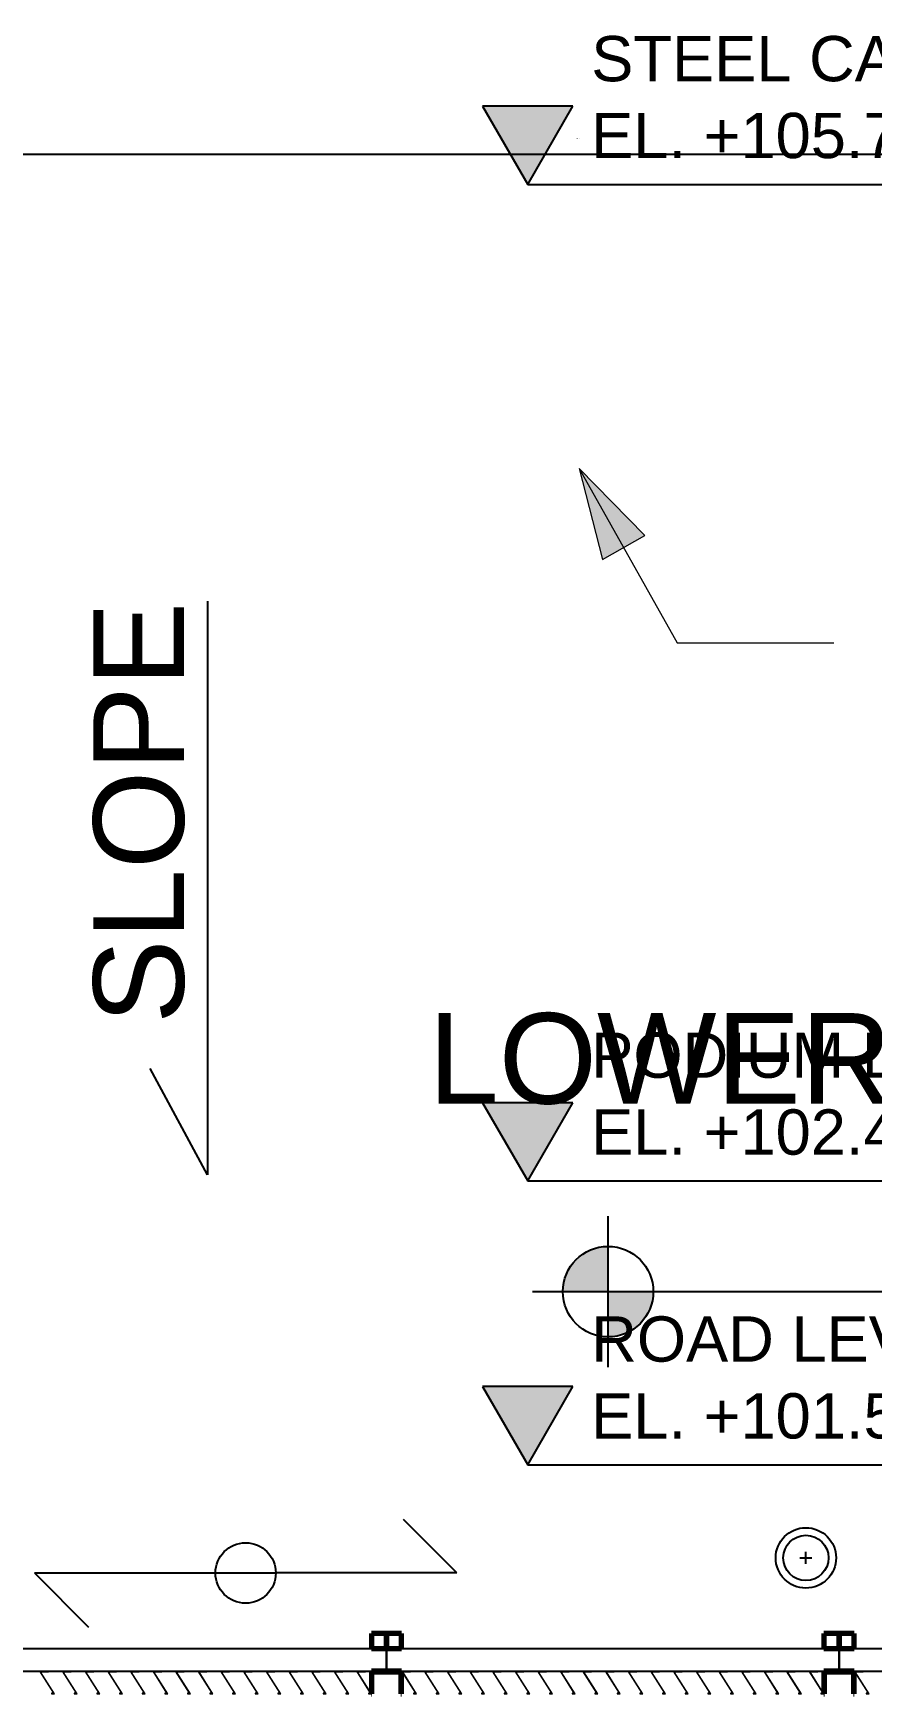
# Model space of a CAD drawing. Header units: millimetres. Extents: x -1379 to 1385823, y -4884429 to 548763.
# Drawn here: x 451843 to 454622, y -2315428 to -2309929 of the extents above; entities that cross this region are included whole.
import ezdxf

# ---------------------------------------------------------------- set-up
doc = ezdxf.new("R2010")
doc.units = ezdxf.units.MM
for name, color, linetype in [('000 - 0_SYM_DWG_GRIDLINE_MAIN_COLOR_251', 7, 'Continuous'), ('000 - 0_SYM_DWG_LEVEL_MAIN_COLOR_2', 7, 'Continuous'), ('000 - 0_SYM_DWG_LEVEL_TEXT', 7, 'Continuous'), ('000 - D I M', 7, 'Continuous')]:
    doc.layers.add(name, color=color, linetype=linetype)
doc.layers.add('000 - CONCRETE_EX_LOUVERS_DEF_SUB', color=7, linetype='Continuous', plot=False)
for name, color, linetype, lineweight in [('A-ANNO-NOTE', 7, 'Continuous', 35), ('A-DETL-THIN', 7, 'Continuous', 25), ('G-ANNO-TEXT', 7, 'Continuous', 9)]:
    doc.layers.add(name, color=color, linetype=linetype, lineweight=lineweight)
doc.styles.add('Arial_1', font='arial.ttf', dxfattribs={"height": 125})
doc.styles.add('Arial_2', font='arial.ttf', dxfattribs={"height": 3})
doc.dimstyles.new('DPA-DIM-3_0_T-T', dxfattribs={"dimscale": 304.8, "dimtxt": 306.07782, "dimasz": 0.656168, "dimexe": 0.656168, "dimexo": 0.0625, "dimgap": 0.164042, "dimtad": 1, "dimdec": 0, "dimzin": 0, "dimdsep": 46, "dimtxsty": 'Arial_2', "dimblk1": 'OBLIQUE', "dimblk2": 'OBLIQUE', "dimsah": 1, "dimcen": 0.09, "dimdle": 0.656168, "dimclrd": 7, "dimclre": 7, "dimclrt": 7, "dimadec": 8, "dimazin": 0, "dimtfac": 1, "dimtdec": 4, "dimtix": 1, "dimtmove": 0, "dimatfit": 3, "dimfxl": 1.312336, "dimfxlon": 1, "dimtvp": 1, "dimtolj": 1, "dimtzin": 0, "dimarcsym": 2})

# ---------------------------------------------------------------- blocks, each defined once
blk = doc.blocks.new('DPA_CP_Entrance Louver Grill Vertical Z - Louver Grill Vertical Z-5053933-IV01 - LOWER ROOF LEVEL PLAN')
at = {"layer": '000 - CONCRETE_EX_LOUVERS_DEF_SUB', "color": 7, "lineweight": 70}
for p, q in [((-700, 0), (-750, 0)), ((-750, 0), (-750, -50)), ((-700, -50), (-700, 0)), ((750, 0), (700, 0)), ((700, 0), (700, -50)), ((750, -50), (750, 0)), ((-750, -50), (-700, -50)), ((700, -50), (750, -50)), ((-700, -125), (-750, -125)), ((-750, -125), (-750, -127)), ((-750, -127), (-702, -127)), ((-702, -127), (-702, -200)), ((-700, -200), (-700, -125)), ((750, -125), (700, -125)), ((700, -125), (700, -200)), ((702, -200), (702, -127)), ((702, -127), (750, -127)), ((750, -127), (750, -125)), ((-702, -200), (-700, -200)), ((700, -200), (702, -200))]:
    blk.add_line(p, q, dxfattribs=at)
at = {"layer": '000 - CONCRETE_EX_LOUVERS_DEF_SUB', "color": 7}
for p, q in [((-750, -125), (-750, -50)), ((-750, -50), (750, -50)), ((750, -50), (750, -125)), ((-750, -125), (750, -125))]:
    blk.add_line(p, q, dxfattribs=at)
blk = doc.blocks.new('GM_Louver Grill Vertical Z1 - Z Profile-V288-IV01 - LOWER ROOF LEVEL PLAN')
at = {"layer": '000 - CONCRETE_EX_LOUVERS_DEF_SUB', "color": 7, "lineweight": 9}
for p, q in [((30, 0), (0.1, 0)), ((0.1, 0), (46.4, -73)), ((30, -2), (30, 0)), ((50, -75), (3.7, -2)), ((3.7, -2), (30, -2)), ((46.4, -73), (40, -73)), ((40, -73), (40, -75)), ((40, -75), (50, -75))]:
    blk.add_line(p, q, dxfattribs=at)
blk = doc.blocks.new('GM_Louver Grill Vertical Z1 - Z Profile-V289-IV01 - LOWER ROOF LEVEL PLAN')
at = {"layer": '000 - CONCRETE_EX_LOUVERS_DEF_SUB', "color": 7, "lineweight": 9}
for p, q in [((30, 0), (0.1, 0)), ((0.1, 0), (46.4, -73)), ((30, -2), (30, 0)), ((50, -75), (3.7, -2)), ((3.7, -2), (30, -2)), ((46.4, -73), (40, -73)), ((40, -73), (40, -75)), ((40, -75), (50, -75))]:
    blk.add_line(p, q, dxfattribs=at)
blk = doc.blocks.new('GM_Louver Grill Vertical Z1 - Z Profile-V290-IV01 - LOWER ROOF LEVEL PLAN')
at = {"layer": '000 - CONCRETE_EX_LOUVERS_DEF_SUB', "color": 7, "lineweight": 9}
for p, q in [((30, 0), (0.1, 0)), ((0.1, 0), (46.4, -73)), ((30, -2), (30, 0)), ((50, -75), (3.7, -2)), ((3.7, -2), (30, -2)), ((46.4, -73), (40, -73)), ((40, -73), (40, -75)), ((40, -75), (50, -75))]:
    blk.add_line(p, q, dxfattribs=at)
blk = doc.blocks.new('GM_Louver Grill Vertical Z1 - Z Profile-V291-IV01 - LOWER ROOF LEVEL PLAN')
at = {"layer": '000 - CONCRETE_EX_LOUVERS_DEF_SUB', "color": 7, "lineweight": 9}
for p, q in [((30, 0), (0.1, 0)), ((0.1, 0), (46.4, -73)), ((30, -2), (30, 0)), ((50, -75), (3.7, -2)), ((3.7, -2), (30, -2)), ((46.4, -73), (40, -73)), ((40, -73), (40, -75)), ((40, -75), (50, -75))]:
    blk.add_line(p, q, dxfattribs=at)
blk = doc.blocks.new('GM_Louver Grill Vertical Z1 - Z Profile-V292-IV01 - LOWER ROOF LEVEL PLAN')
at = {"layer": '000 - CONCRETE_EX_LOUVERS_DEF_SUB', "color": 7, "lineweight": 9}
for p, q in [((30, 0), (0.1, 0)), ((0.1, 0), (46.4, -73)), ((30, -2), (30, 0)), ((50, -75), (3.7, -2)), ((3.7, -2), (30, -2)), ((46.4, -73), (40, -73)), ((40, -73), (40, -75)), ((40, -75), (50, -75))]:
    blk.add_line(p, q, dxfattribs=at)
blk = doc.blocks.new('GM_Louver Grill Vertical Z1 - Z Profile-V293-IV01 - LOWER ROOF LEVEL PLAN')
at = {"layer": '000 - CONCRETE_EX_LOUVERS_DEF_SUB', "color": 7, "lineweight": 9}
for p, q in [((30, 0), (0.1, 0)), ((0.1, 0), (46.4, -73)), ((30, -2), (30, 0)), ((50, -75), (3.7, -2)), ((3.7, -2), (30, -2)), ((46.4, -73), (40, -73)), ((40, -73), (40, -75)), ((40, -75), (50, -75))]:
    blk.add_line(p, q, dxfattribs=at)
blk = doc.blocks.new('GM_Louver Grill Vertical Z1 - Z Profile-V294-IV01 - LOWER ROOF LEVEL PLAN')
at = {"layer": '000 - CONCRETE_EX_LOUVERS_DEF_SUB', "color": 7, "lineweight": 9}
for p, q in [((30, 0), (0.1, 0)), ((0.1, 0), (46.4, -73)), ((30, -2), (30, 0)), ((50, -75), (3.7, -2)), ((3.7, -2), (30, -2)), ((46.4, -73), (40, -73)), ((40, -73), (40, -75)), ((40, -75), (50, -75))]:
    blk.add_line(p, q, dxfattribs=at)
blk = doc.blocks.new('GM_Louver Grill Vertical Z1 - Z Profile-V295-IV01 - LOWER ROOF LEVEL PLAN')
at = {"layer": '000 - CONCRETE_EX_LOUVERS_DEF_SUB', "color": 7, "lineweight": 9}
for p, q in [((30, 0), (0.1, 0)), ((0.1, 0), (46.4, -73)), ((30, -2), (30, 0)), ((50, -75), (3.7, -2)), ((3.7, -2), (30, -2)), ((46.4, -73), (40, -73)), ((40, -73), (40, -75)), ((40, -75), (50, -75))]:
    blk.add_line(p, q, dxfattribs=at)
blk = doc.blocks.new('GM_Louver Grill Vertical Z1 - Z Profile-V296-IV01 - LOWER ROOF LEVEL PLAN')
at = {"layer": '000 - CONCRETE_EX_LOUVERS_DEF_SUB', "color": 7, "lineweight": 9}
for p, q in [((30, 0), (0.1, 0)), ((0.1, 0), (46.4, -73)), ((30, -2), (30, 0)), ((50, -75), (3.7, -2)), ((3.7, -2), (30, -2)), ((46.4, -73), (40, -73)), ((40, -73), (40, -75)), ((40, -75), (50, -75))]:
    blk.add_line(p, q, dxfattribs=at)
blk = doc.blocks.new('GM_Louver Grill Vertical Z1 - Z Profile-V297-IV01 - LOWER ROOF LEVEL PLAN')
at = {"layer": '000 - CONCRETE_EX_LOUVERS_DEF_SUB', "color": 7, "lineweight": 9}
for p, q in [((30, 0), (0.1, 0)), ((0.1, 0), (46.4, -73)), ((30, -2), (30, 0)), ((50, -75), (3.7, -2)), ((3.7, -2), (30, -2)), ((46.4, -73), (40, -73)), ((40, -73), (40, -75)), ((40, -75), (50, -75))]:
    blk.add_line(p, q, dxfattribs=at)
blk = doc.blocks.new('GM_Louver Grill Vertical Z1 - Z Profile-V298-IV01 - LOWER ROOF LEVEL PLAN')
at = {"layer": '000 - CONCRETE_EX_LOUVERS_DEF_SUB', "color": 7, "lineweight": 9}
for p, q in [((30, 0), (0.1, 0)), ((0.1, 0), (46.4, -73)), ((30, -2), (30, 0)), ((50, -75), (3.7, -2)), ((3.7, -2), (30, -2)), ((46.4, -73), (40, -73)), ((40, -73), (40, -75)), ((40, -75), (50, -75))]:
    blk.add_line(p, q, dxfattribs=at)
blk = doc.blocks.new('GM_Louver Grill Vertical Z1 - Z Profile-V299-IV01 - LOWER ROOF LEVEL PLAN')
at = {"layer": '000 - CONCRETE_EX_LOUVERS_DEF_SUB', "color": 7, "lineweight": 9}
for p, q in [((30, 0), (0.1, 0)), ((0.1, 0), (46.4, -73)), ((30, -2), (30, 0)), ((50, -75), (3.7, -2)), ((3.7, -2), (30, -2)), ((46.4, -73), (40, -73)), ((40, -73), (40, -75)), ((40, -75), (50, -75))]:
    blk.add_line(p, q, dxfattribs=at)
blk = doc.blocks.new('GM_Louver Grill Vertical Z1 - Z Profile-V300-IV01 - LOWER ROOF LEVEL PLAN')
at = {"layer": '000 - CONCRETE_EX_LOUVERS_DEF_SUB', "color": 7, "lineweight": 9}
for p, q in [((30, 0), (0.1, 0)), ((0.1, 0), (46.4, -73)), ((30, -2), (30, 0)), ((50, -75), (3.7, -2)), ((3.7, -2), (30, -2)), ((46.4, -73), (40, -73)), ((40, -73), (40, -75)), ((40, -75), (50, -75))]:
    blk.add_line(p, q, dxfattribs=at)
blk = doc.blocks.new('GM_Louver Grill Vertical Z1 - Z Profile-V304-IV01 - LOWER ROOF LEVEL PLAN')
at = {"layer": '000 - CONCRETE_EX_LOUVERS_DEF_SUB', "color": 7, "lineweight": 9}
for p, q in [((30, 0), (0.1, 0)), ((0.1, 0), (46.4, -73)), ((30, -2), (30, 0)), ((50, -75), (3.7, -2)), ((3.7, -2), (30, -2)), ((46.4, -73), (40, -73)), ((40, -73), (40, -75)), ((40, -75), (50, -75))]:
    blk.add_line(p, q, dxfattribs=at)
blk = doc.blocks.new('GM_Louver Grill Vertical Z1 - Z Profile-V306-IV01 - LOWER ROOF LEVEL PLAN')
at = {"layer": '000 - CONCRETE_EX_LOUVERS_DEF_SUB', "color": 7, "lineweight": 9}
for p, q in [((30, 0), (0.1, 0)), ((0.1, 0), (46.4, -73)), ((30, -2), (30, 0)), ((50, -75), (3.7, -2)), ((3.7, -2), (30, -2)), ((46.4, -73), (40, -73)), ((40, -73), (40, -75)), ((40, -75), (50, -75))]:
    blk.add_line(p, q, dxfattribs=at)
blk = doc.blocks.new('GM_Louver Grill Vertical Z1 - Z Profile-V307-IV01 - LOWER ROOF LEVEL PLAN')
at = {"layer": '000 - CONCRETE_EX_LOUVERS_DEF_SUB', "color": 7, "lineweight": 9}
for p, q in [((30, 0), (0.1, 0)), ((0.1, 0), (46.4, -73)), ((30, -2), (30, 0)), ((50, -75), (3.7, -2)), ((3.7, -2), (30, -2)), ((46.4, -73), (40, -73)), ((40, -73), (40, -75)), ((40, -75), (50, -75))]:
    blk.add_line(p, q, dxfattribs=at)
blk = doc.blocks.new('GM_Louver Grill Vertical Z1 - Z Profile-V308-IV01 - LOWER ROOF LEVEL PLAN')
at = {"layer": '000 - CONCRETE_EX_LOUVERS_DEF_SUB', "lineweight": 9}
h = blk.add_hatch(dxfattribs=at)
h.set_pattern_fill('FP_40', style=0, pattern_type=2)
h.set_pattern_definition([(50, (-221121.46, 2322710.5), (728.7365, -63.75582), [76.2, -838.2]), (355, (-221121.5, 2322710.5), (-140.97162, 764.2276), [60.96, -670.56]), (100.451, (-221060.74, 2322705.2), (587.77, 700.46675), [64.76, -712.36]), (46.184, (-221121.5, 2322913.7), (1084.31624, -168.17096), [114.3, -1257.3]), (96.636, (-221031.1, 2322899.7), (949.6099, 989.70985), [97.14, -1068.54]), (351.184, (-221121.5, 2322913.7), (949.62055, 989.70115), [91.44, -1005.84]), (21, (-221019.86, 2322862.9), (606.45787, -409.06057), [76.2, -838.2]), (326, (-221019.9, 2322862.9), (247.20834, 736.75292), [60.96, -670.56]), (71.451, (-220969.3, 2322828.8), (853.66825, 327.68547), [64.76, -712.36]), (37.5, (-221121.46, 2322710.48), (12.354693, 338.22012), [33.528, -628.904, 33.528, -1320.292]), (37.5, (-221121.46, 2322710.48), (12.354693, 338.22012), [-695.96, -647.192, 33.528, -639.572]), (7.5, (-221121.46, 2322710.48), (267.278874, 400.722127), [33.528, -354.584, 33.528, -870.204]), (7.5, (-221121.46, 2322710.48), (267.278874, 400.722127), [-421.64, -613.664, 33.528, -223.012]), (327.5, (-221348.03, 2322710.48), (542.36333, -22.915345), [33.528, -220.472, 33.528, -1810.512]), (327.5, (-221348.03, 2322710.48), (542.36333, -22.915345), [-287.528, -758.952, 33.528, -1018.032]), (317.5, (-221449.63, 2322710.5), (592.51696, 101.70711), [33.528, -296.672, 33.528, -1239.52]), (317.5, (-221449.63, 2322710.5), (592.51696, 101.70711), [-363.728, -492.76, 33.528, -713.232])])
h.paths.add_polyline_path([(50, -75), (3.7, -2), (30, -2), (30, 0), (0.1, 0), (46.4, -73), (40, -73), (40, -75)])
at = {"layer": '000 - CONCRETE_EX_LOUVERS_DEF_SUB', "color": 7, "lineweight": 9}
for p, q in [((30, 0), (0.1, 0)), ((0.1, 0), (46.4, -73)), ((30, -2), (30, 0)), ((50, -75), (3.7, -2)), ((3.7, -2), (30, -2)), ((46.4, -73), (40, -73)), ((40, -73), (40, -75)), ((40, -75), (50, -75))]:
    blk.add_line(p, q, dxfattribs=at)
blk = doc.blocks.new('GM_Louver Grill Vertical Z1 - Z Profile-V309-IV01 - LOWER ROOF LEVEL PLAN')
at = {"layer": '000 - CONCRETE_EX_LOUVERS_DEF_SUB', "color": 7, "lineweight": 9}
for p, q in [((30, 0), (0.1, 0)), ((0.1, 0), (46.4, -73)), ((30, -2), (30, 0)), ((50, -75), (3.7, -2)), ((3.7, -2), (30, -2)), ((46.4, -73), (40, -73)), ((40, -73), (40, -75)), ((40, -75), (50, -75))]:
    blk.add_line(p, q, dxfattribs=at)
blk = doc.blocks.new('GM_Louver Grill Vertical Z1 - Z Profile-V310-IV01 - LOWER ROOF LEVEL PLAN')
at = {"layer": '000 - CONCRETE_EX_LOUVERS_DEF_SUB', "color": 7, "lineweight": 9}
for p, q in [((30, 0), (0.1, 0)), ((0.1, 0), (46.4, -73)), ((30, -2), (30, 0)), ((50, -75), (3.7, -2)), ((3.7, -2), (30, -2)), ((46.4, -73), (40, -73)), ((40, -73), (40, -75)), ((40, -75), (50, -75))]:
    blk.add_line(p, q, dxfattribs=at)
blk = doc.blocks.new('GM_Louver Grill Vertical Z1 - Z Profile-V311-IV01 - LOWER ROOF LEVEL PLAN')
at = {"layer": '000 - CONCRETE_EX_LOUVERS_DEF_SUB', "color": 7, "lineweight": 9}
for p, q in [((30, 0), (0.1, 0)), ((0.1, 0), (46.4, -73)), ((30, -2), (30, 0)), ((50, -75), (3.7, -2)), ((3.7, -2), (30, -2)), ((46.4, -73), (40, -73)), ((40, -73), (40, -75)), ((40, -75), (50, -75))]:
    blk.add_line(p, q, dxfattribs=at)
blk = doc.blocks.new('GM_Louver Grill Vertical Z1 - Z Profile-V312-IV01 - LOWER ROOF LEVEL PLAN')
at = {"layer": '000 - CONCRETE_EX_LOUVERS_DEF_SUB', "color": 7, "lineweight": 9}
for p, q in [((30, 0), (0.1, 0)), ((0.1, 0), (46.4, -73)), ((30, -2), (30, 0)), ((50, -75), (3.7, -2)), ((3.7, -2), (30, -2)), ((46.4, -73), (40, -73)), ((40, -73), (40, -75)), ((40, -75), (50, -75))]:
    blk.add_line(p, q, dxfattribs=at)
blk = doc.blocks.new('GM_Louver Grill Vertical Z1 - Z Profile-V313-IV01 - LOWER ROOF LEVEL PLAN')
at = {"layer": '000 - CONCRETE_EX_LOUVERS_DEF_SUB', "color": 7, "lineweight": 9}
for p, q in [((30, 0), (0.1, 0)), ((0.1, 0), (46.4, -73)), ((30, -2), (30, 0)), ((50, -75), (3.7, -2)), ((3.7, -2), (30, -2)), ((46.4, -73), (40, -73)), ((40, -73), (40, -75)), ((40, -75), (50, -75))]:
    blk.add_line(p, q, dxfattribs=at)
blk = doc.blocks.new('GM_Louver Grill Vertical Z1 - Z Profile-V314-IV01 - LOWER ROOF LEVEL PLAN')
at = {"layer": '000 - CONCRETE_EX_LOUVERS_DEF_SUB', "color": 7, "lineweight": 9}
for p, q in [((30, 0), (0.1, 0)), ((0.1, 0), (46.4, -73)), ((30, -2), (30, 0)), ((50, -75), (3.7, -2)), ((3.7, -2), (30, -2)), ((46.4, -73), (40, -73)), ((40, -73), (40, -75)), ((40, -75), (50, -75))]:
    blk.add_line(p, q, dxfattribs=at)
blk = doc.blocks.new('GM_Louver Grill Vertical Z1 - Z Profile-V315-IV01 - LOWER ROOF LEVEL PLAN')
at = {"layer": '000 - CONCRETE_EX_LOUVERS_DEF_SUB', "color": 7, "lineweight": 9}
for p, q in [((30, 0), (0.1, 0)), ((0.1, 0), (46.4, -73)), ((30, -2), (30, 0)), ((50, -75), (3.7, -2)), ((3.7, -2), (30, -2)), ((46.4, -73), (40, -73)), ((40, -73), (40, -75)), ((40, -75), (50, -75))]:
    blk.add_line(p, q, dxfattribs=at)
blk = doc.blocks.new('GM_Louver Grill Vertical Z1 - Z Profile-V316-IV01 - LOWER ROOF LEVEL PLAN')
at = {"layer": '000 - CONCRETE_EX_LOUVERS_DEF_SUB', "color": 7, "lineweight": 9}
for p, q in [((30, 0), (0.1, 0)), ((0.1, 0), (46.4, -73)), ((30, -2), (30, 0)), ((50, -75), (3.7, -2)), ((3.7, -2), (30, -2)), ((46.4, -73), (40, -73)), ((40, -73), (40, -75)), ((40, -75), (50, -75))]:
    blk.add_line(p, q, dxfattribs=at)
blk = doc.blocks.new('GM_Louver Grill Vertical Z1 - Z Profile-V317-IV01 - LOWER ROOF LEVEL PLAN')
at = {"layer": '000 - CONCRETE_EX_LOUVERS_DEF_SUB', "color": 7, "lineweight": 9}
for p, q in [((30, 0), (0.1, 0)), ((0.1, 0), (46.4, -73)), ((30, -2), (30, 0)), ((50, -75), (3.7, -2)), ((3.7, -2), (30, -2)), ((46.4, -73), (40, -73)), ((40, -73), (40, -75)), ((40, -75), (50, -75))]:
    blk.add_line(p, q, dxfattribs=at)
blk = doc.blocks.new('GM_Louver Grill Vertical Z1 - Z Profile-V318-IV01 - LOWER ROOF LEVEL PLAN')
at = {"layer": '000 - CONCRETE_EX_LOUVERS_DEF_SUB', "color": 7, "lineweight": 9}
for p, q in [((30, 0), (0.1, 0)), ((0.1, 0), (46.4, -73)), ((30, -2), (30, 0)), ((50, -75), (3.7, -2)), ((3.7, -2), (30, -2)), ((46.4, -73), (40, -73)), ((40, -73), (40, -75)), ((40, -75), (50, -75))]:
    blk.add_line(p, q, dxfattribs=at)
blk = doc.blocks.new('GM_Louver Grill Vertical Z1 - Z Profile-V319-IV01 - LOWER ROOF LEVEL PLAN')
at = {"layer": '000 - CONCRETE_EX_LOUVERS_DEF_SUB', "color": 7, "lineweight": 9}
for p, q in [((30, 0), (0.1, 0)), ((0.1, 0), (46.4, -73)), ((30, -2), (30, 0)), ((50, -75), (3.7, -2)), ((3.7, -2), (30, -2)), ((46.4, -73), (40, -73)), ((40, -73), (40, -75)), ((40, -75), (50, -75))]:
    blk.add_line(p, q, dxfattribs=at)
blk = doc.blocks.new('GM_Louver Grill Vertical Z1 - Z Profile-V320-IV01 - LOWER ROOF LEVEL PLAN')
at = {"layer": '000 - CONCRETE_EX_LOUVERS_DEF_SUB', "color": 7, "lineweight": 9}
for p, q in [((30, 0), (0.1, 0)), ((0.1, 0), (46.4, -73)), ((30, -2), (30, 0)), ((50, -75), (3.7, -2)), ((3.7, -2), (30, -2)), ((46.4, -73), (40, -73)), ((40, -73), (40, -75)), ((40, -75), (50, -75))]:
    blk.add_line(p, q, dxfattribs=at)
blk = doc.blocks.new('GM_Louver Grill Vertical Z1 - Z Profile-V321-IV01 - LOWER ROOF LEVEL PLAN')
at = {"layer": '000 - CONCRETE_EX_LOUVERS_DEF_SUB', "color": 7, "lineweight": 9}
for p, q in [((30, 0), (0.1, 0)), ((0.1, 0), (46.4, -73)), ((30, -2), (30, 0)), ((50, -75), (3.7, -2)), ((3.7, -2), (30, -2)), ((46.4, -73), (40, -73)), ((40, -73), (40, -75)), ((40, -75), (50, -75))]:
    blk.add_line(p, q, dxfattribs=at)
blk = doc.blocks.new('GM_Louver Grill Vertical Z1 - Z Profile-V322-IV01 - LOWER ROOF LEVEL PLAN')
at = {"layer": '000 - CONCRETE_EX_LOUVERS_DEF_SUB', "color": 7, "lineweight": 9}
for p, q in [((30, 0), (0.1, 0)), ((0.1, 0), (46.4, -73)), ((30, -2), (30, 0)), ((50, -75), (3.7, -2)), ((3.7, -2), (30, -2)), ((46.4, -73), (40, -73)), ((40, -73), (40, -75)), ((40, -75), (50, -75))]:
    blk.add_line(p, q, dxfattribs=at)
blk = doc.blocks.new('GM_Louver Grill Vertical Z1 - Z Profile-V323-IV01 - LOWER ROOF LEVEL PLAN')
at = {"layer": '000 - CONCRETE_EX_LOUVERS_DEF_SUB', "color": 7, "lineweight": 9}
for p, q in [((30, 0), (0.1, 0)), ((0.1, 0), (46.4, -73)), ((30, -2), (30, 0)), ((50, -75), (3.7, -2)), ((3.7, -2), (30, -2)), ((46.4, -73), (40, -73)), ((40, -73), (40, -75)), ((40, -75), (50, -75))]:
    blk.add_line(p, q, dxfattribs=at)
blk = doc.blocks.new('GM_Louver Grill Vertical Z1 - Z Profile-V324-IV01 - LOWER ROOF LEVEL PLAN')
at = {"layer": '000 - CONCRETE_EX_LOUVERS_DEF_SUB', "color": 7, "lineweight": 9}
for p, q in [((30, 0), (0.1, 0)), ((0.1, 0), (46.4, -73)), ((30, -2), (30, 0)), ((50, -75), (3.7, -2)), ((3.7, -2), (30, -2)), ((46.4, -73), (40, -73)), ((40, -73), (40, -75)), ((40, -75), (50, -75))]:
    blk.add_line(p, q, dxfattribs=at)
blk = doc.blocks.new('GM_Louver Grill Vertical Z1 - Z Profile-V343-IV01 - LOWER ROOF LEVEL PLAN')
at = {"layer": '000 - CONCRETE_EX_LOUVERS_DEF_SUB', "color": 7, "lineweight": 9}
for p, q in [((30, 0), (0.1, 0)), ((0.1, 0), (46.4, -73)), ((30, -2), (30, 0)), ((50, -75), (3.7, -2)), ((3.7, -2), (30, -2)), ((46.4, -73), (40, -73)), ((40, -73), (40, -75)), ((40, -75), (50, -75))]:
    blk.add_line(p, q, dxfattribs=at)
blk = doc.blocks.new('GM_Louver Grill Vertical Z1 - Z Profile-V526-IV01 - LOWER ROOF LEVEL PLAN')
at = {"layer": '000 - CONCRETE_EX_LOUVERS_DEF_SUB', "color": 7, "lineweight": 9}
for p, q in [((30, 0), (0.1, 0)), ((0.1, 0), (46.4, -73)), ((30, -2), (30, 0)), ((50, -75), (3.7, -2)), ((3.7, -2), (30, -2)), ((46.4, -73), (40, -73)), ((40, -73), (40, -75)), ((40, -75), (50, -75))]:
    blk.add_line(p, q, dxfattribs=at)
blk = doc.blocks.new('Spot Elevations - Plan 100-639935-IV01 - LOWER ROOF LEVEL PLAN')
at = {"layer": 'A-ANNO-NOTE', "lineweight": 9}
h = blk.add_hatch(color=7, dxfattribs=at)
edge = h.paths.add_edge_path()
edge.add_arc((-9.052, 0), 1.5, 90, 180, ccw=False)
edge.add_line((-9.052, 1.5), (-9.052, 0))
edge.add_line((-9.052, 0), (-10.552, 0))
h = blk.add_hatch(color=7, dxfattribs=at)
edge = h.paths.add_edge_path()
edge.add_arc((-9.052, 0), 1.5, -90, 0, ccw=False)
edge.add_line((-9.052, -1.5), (-9.052, 0))
edge.add_line((-9.052, 0), (-7.552, 0))
at = {"layer": 'A-ANNO-NOTE', "color": 7, "lineweight": 25}
for p, q in [((-9.052, -2.5), (-9.052, 2.5)), ((-11.552, 0), (-6.552, 0)), ((-7.5, 0), (7.5, 0))]:
    blk.add_line(p, q, dxfattribs=at)
blk.add_circle((-9.052, 0), 1.5, dxfattribs=at)
blk = doc.blocks.new('_Oblique')
at = {"color": 7, "linetype": 'ByBlock', "lineweight": -2}
blk.add_line((-0.5, -0.5), (0.5, 0.5), dxfattribs=at)
blk = doc.blocks.new('*D840')
at = {"layer": '000 - D I M', "color": 7, "lineweight": -2, "transparency": 16777216}
for p, q in [((450213.8, -2309947.7), (450213.8, -2310528.7)), ((457083.8, -2309947.7), (457083.8, -2310528.7)), ((450013.8, -2310328.7), (457283.8, -2310328.7))]:
    blk.add_line(p, q, dxfattribs=at)
at = {"layer": 'Defpoints', "color": 7, "transparency": 16777216}
for p in [(450213.8, -2309928.7), (457083.8, -2309928.7), (457083.8, -2310328.7)]:
    blk.add_point(p, dxfattribs=at)
at = {"layer": '000 - D I M', "color": 7, "lineweight": -2, "transparency": 16777216, "xscale": 200, "yscale": 200, "zscale": 200, "rotation": 180}
blk.add_blockref('_Oblique', (450213.8, -2310328.7), dxfattribs=at)
at = {"layer": '000 - D I M', "color": 7, "lineweight": -2, "transparency": 16777216, "xscale": 200, "yscale": 200, "zscale": 200}
blk.add_blockref('_Oblique', (457083.8, -2310328.7), dxfattribs=at)
at = {"layer": '000 - D I M', "color": 7, "transparency": 16777216, "insert": (453648.8, -2310277.1), "char_height": 3, "width": 1107.531, "attachment_point": 5, "style": 'Arial_2'}
blk.add_mtext('\\A1;6870', dxfattribs=at)
blk = doc.blocks.new('AN_Symbol_Arrow Slope-seepage_short - Double-4478771-IV01 - LOWER ROOF LEVEL PLAN')
at = {"layer": 'A-ANNO-NOTE', "color": 7, "lineweight": 25}
for p, q in [((7, 0), (5.232, 1.768)), ((-7, 0), (-5.208, -1.792)), ((-7, 0), (1, 0)), ((7, 0), (1, 0))]:
    blk.add_line(p, q, dxfattribs=at)
blk.add_circle((0, 0), 1, dxfattribs=at)
blk.add_circle((0, 0), 1, dxfattribs=at)
blk = doc.blocks.new('*U1771')
at = {"layer": '000 - 0_SYM_DWG_LEVEL_MAIN_COLOR_2'}
blk.add_hatch(color=7, dxfattribs=at).paths.add_polyline_path([(-80.41, 5.18), (-83.4, 0), (-86.39, 5.18)])
at = {"color": 7}
blk.add_point((0, 0), dxfattribs=at)
at = {"layer": '000 - 0_SYM_DWG_GRIDLINE_MAIN_COLOR_251', "color": 7}
blk.add_lwpolyline([(-83.4, 0), (-23.4, 0), (-18.9, 0), (-14.4, 0)], dxfattribs=at)
at = {"layer": '000 - 0_SYM_DWG_LEVEL_MAIN_COLOR_2', "color": 7, "lineweight": 25}
for p, q in [((-80.41, 5.18), (-86.39, 5.18)), ((-86.39, 5.18), (-83.4, 0)), ((-83.4, 0), (-80.41, 5.18))]:
    blk.add_line(p, q, dxfattribs=at)
at = {"layer": '000 - 0_SYM_DWG_LEVEL_TEXT', "color": 7, "style": 'Arial_1'}
for tag, p in [('LV_NAME_1', (-79.18, 11.92)), ('LV_NAME_2', (-79.19, 6.83)), ('LV_NAME_3', (-79.2, 1.74))]:
    blk.add_attdef(tag, p, '', height=3, dxfattribs=at)

msp = doc.modelspace()

# ---------------------------------------------------------------- hatches: boundary and pattern name
at = {"layer": 'G-ANNO-TEXT'}
msp.add_hatch(color=7, dxfattribs=at).paths.add_polyline_path([(453652.4, -2311370.1), (453729.3, -2311671), (453869.5, -2311592.2)])

# ---------------------------------------------------------------- linework, layer by layer
at = {"layer": 'A-DETL-THIN', "color": 7}
for p, q in [((452420.3, -2311809.1), (452420.3, -2313709.1)), ((452420.3, -2313709.1), (452230.3, -2313357.2)), ((454383.8, -2314977.7), (454423.8, -2314977.7)), ((454403.8, -2314997.7), (454403.8, -2314957.7))]:
    msp.add_line(p, q, dxfattribs=at)
for radius in [100, 75]:
    msp.add_circle((454403.8, -2314977.7), radius, dxfattribs=at)
at = {"layer": 'G-ANNO-TEXT', "color": 7}
for p, q in [((453652.4, -2311370.1), (453729.3, -2311671)), ((453869.5, -2311592.2), (453652.4, -2311370.1)), ((453652.4, -2311370.1), (453977.1, -2311947.9)), ((453729.3, -2311671), (453869.5, -2311592.2)), ((453977.1, -2311947.9), (454496.4, -2311947.9))]:
    msp.add_line(p, q, dxfattribs=at)

# ---------------------------------------------------------------- block references
at = {"color": 7, "xscale": 50, "yscale": 50, "zscale": 50}
for p, values in [((457651.9, -2310429.4), {'LV_NAME_2': 'STEEL CANOPY LEVEL', 'LV_NAME_3': 'EL. +105.750'}), ((457651.9, -2313729.4), {'LV_NAME_2': 'PODIUM LEVEL', 'LV_NAME_3': 'EL. +102.450'}), ((457651.9, -2314669.4), {'LV_NAME_2': 'ROAD LEVEL', 'LV_NAME_3': 'EL. +101.510'})]:
    msp.add_blockref('*U1771', p, dxfattribs=at).add_auto_attribs(values)
at = {"layer": '000 - CONCRETE_EX_LOUVERS_DEF_SUB', "color": 7}
for p in [(452263.8, -2315227.7), (453763.8, -2315227.7), (455263.8, -2315227.7)]:
    msp.add_blockref('DPA_CP_Entrance Louver Grill Vertical Z - Louver Grill Vertical Z-5053933-IV01 - LOWER ROOF LEVEL PLAN', p, dxfattribs=at)
at = {"layer": '000 - CONCRETE_EX_LOUVERS_DEF_SUB', "color": 7, "lineweight": 9}
for name, p in [('GM_Louver Grill Vertical Z1 - Z Profile-V300-IV01 - LOWER ROOF LEVEL PLAN', (451863.8, -2315352.7)), ('GM_Louver Grill Vertical Z1 - Z Profile-V299-IV01 - LOWER ROOF LEVEL PLAN', (451938.8, -2315352.7)), ('GM_Louver Grill Vertical Z1 - Z Profile-V298-IV01 - LOWER ROOF LEVEL PLAN', (452013.8, -2315352.7)), ('GM_Louver Grill Vertical Z1 - Z Profile-V297-IV01 - LOWER ROOF LEVEL PLAN', (452088.8, -2315352.7)), ('GM_Louver Grill Vertical Z1 - Z Profile-V296-IV01 - LOWER ROOF LEVEL PLAN', (452163.8, -2315352.7)), ('GM_Louver Grill Vertical Z1 - Z Profile-V295-IV01 - LOWER ROOF LEVEL PLAN', (452238.8, -2315352.7)), ('GM_Louver Grill Vertical Z1 - Z Profile-V294-IV01 - LOWER ROOF LEVEL PLAN', (452313.8, -2315352.7)), ('GM_Louver Grill Vertical Z1 - Z Profile-V293-IV01 - LOWER ROOF LEVEL PLAN', (452388.8, -2315352.7)), ('GM_Louver Grill Vertical Z1 - Z Profile-V292-IV01 - LOWER ROOF LEVEL PLAN', (452463.8, -2315352.7)), ('GM_Louver Grill Vertical Z1 - Z Profile-V291-IV01 - LOWER ROOF LEVEL PLAN', (452538.8, -2315352.7)), ('GM_Louver Grill Vertical Z1 - Z Profile-V290-IV01 - LOWER ROOF LEVEL PLAN', (452613.8, -2315352.7)), ('GM_Louver Grill Vertical Z1 - Z Profile-V289-IV01 - LOWER ROOF LEVEL PLAN', (452688.8, -2315352.7)), ('GM_Louver Grill Vertical Z1 - Z Profile-V288-IV01 - LOWER ROOF LEVEL PLAN', (452763.8, -2315352.7)), ('GM_Louver Grill Vertical Z1 - Z Profile-V526-IV01 - LOWER ROOF LEVEL PLAN', (452838.8, -2315352.7)), ('GM_Louver Grill Vertical Z1 - Z Profile-V304-IV01 - LOWER ROOF LEVEL PLAN', (452913.8, -2315352.7)), ('GM_Louver Grill Vertical Z1 - Z Profile-V324-IV01 - LOWER ROOF LEVEL PLAN', (453063.8, -2315352.7)), ('GM_Louver Grill Vertical Z1 - Z Profile-V322-IV01 - LOWER ROOF LEVEL PLAN', (453138.8, -2315352.7)), ('GM_Louver Grill Vertical Z1 - Z Profile-V321-IV01 - LOWER ROOF LEVEL PLAN', (453213.8, -2315352.7)), ('GM_Louver Grill Vertical Z1 - Z Profile-V320-IV01 - LOWER ROOF LEVEL PLAN', (453288.8, -2315352.7)), ('GM_Louver Grill Vertical Z1 - Z Profile-V319-IV01 - LOWER ROOF LEVEL PLAN', (453363.8, -2315352.7)), ('GM_Louver Grill Vertical Z1 - Z Profile-V318-IV01 - LOWER ROOF LEVEL PLAN', (453438.8, -2315352.7)), ('GM_Louver Grill Vertical Z1 - Z Profile-V317-IV01 - LOWER ROOF LEVEL PLAN', (453513.8, -2315352.7)), ('GM_Louver Grill Vertical Z1 - Z Profile-V316-IV01 - LOWER ROOF LEVEL PLAN', (453588.8, -2315352.7)), ('GM_Louver Grill Vertical Z1 - Z Profile-V315-IV01 - LOWER ROOF LEVEL PLAN', (453663.8, -2315352.7)), ('GM_Louver Grill Vertical Z1 - Z Profile-V314-IV01 - LOWER ROOF LEVEL PLAN', (453738.8, -2315352.7)), ('GM_Louver Grill Vertical Z1 - Z Profile-V313-IV01 - LOWER ROOF LEVEL PLAN', (453813.8, -2315352.7)), ('GM_Louver Grill Vertical Z1 - Z Profile-V312-IV01 - LOWER ROOF LEVEL PLAN', (453888.8, -2315352.7)), ('GM_Louver Grill Vertical Z1 - Z Profile-V311-IV01 - LOWER ROOF LEVEL PLAN', (453963.8, -2315352.7)), ('GM_Louver Grill Vertical Z1 - Z Profile-V310-IV01 - LOWER ROOF LEVEL PLAN', (454038.8, -2315352.7)), ('GM_Louver Grill Vertical Z1 - Z Profile-V309-IV01 - LOWER ROOF LEVEL PLAN', (454113.8, -2315352.7)), ('GM_Louver Grill Vertical Z1 - Z Profile-V308-IV01 - LOWER ROOF LEVEL PLAN', (454188.8, -2315352.7)), ('GM_Louver Grill Vertical Z1 - Z Profile-V307-IV01 - LOWER ROOF LEVEL PLAN', (454263.8, -2315352.7)), ('GM_Louver Grill Vertical Z1 - Z Profile-V306-IV01 - LOWER ROOF LEVEL PLAN', (454338.8, -2315352.7)), ('GM_Louver Grill Vertical Z1 - Z Profile-V323-IV01 - LOWER ROOF LEVEL PLAN', (454413.8, -2315352.7)), ('GM_Louver Grill Vertical Z1 - Z Profile-V343-IV01 - LOWER ROOF LEVEL PLAN', (454563.8, -2315352.7))]:
    msp.add_blockref(name, p, dxfattribs=at)
at = {"layer": 'A-ANNO-NOTE', "color": 7, "lineweight": 25}
for name, p, xscale, yscale, zscale in [('Spot Elevations - Plan 100-639935-IV01 - LOWER ROOF LEVEL PLAN', (454653.3, -2314096), 99.99999999999993, 99.99999999999993, 99.99999999999993), ('AN_Symbol_Arrow Slope-seepage_short - Double-4478771-IV01 - LOWER ROOF LEVEL PLAN', (452547, -2315027.7), 100, 100, 100)]:
    msp.add_blockref(name, p, dxfattribs=dict(at, xscale=xscale, yscale=yscale, zscale=zscale))

# ---------------------------------------------------------------- texts
at = {"layer": 'G-ANNO-TEXT', "color": 7, "insert": (452042.2, -2313209.3), "char_height": 300, "width": 1723.628, "attachment_point": 1, "rotation": 90, "style": 'Arial_2'}
msp.add_mtext('SLOPE', dxfattribs=at)
at = {"layer": 'G-ANNO-TEXT', "color": 7, "insert": (453152.7, -2313173.6), "char_height": 300, "width": 5010.547, "attachment_point": 1, "style": 'Arial_2'}
msp.add_mtext('LOWER ROOF SLAB', dxfattribs=at)

# ---------------------------------------------------------------- dimensions: what is measured, and where the dimension line sits
at = {"layer": '000 - D I M', "color": 7}
dim = msp.add_linear_dim(base=(457083.8, -2310328.7), p1=(450213.8, -2309928.7), p2=(457083.8, -2309928.7), dimstyle='DPA-DIM-3_0_T-T', override={"dimpost": '<>', "dimclrd": 7, "dimclre": 7, "dimclrt": 7, "dimfxl": 6870}, dxfattribs=at)
dim.commit()
dim.dimension.update_dxf_attribs({"geometry": '*D840', "text_midpoint": (453648.8, -2310277.1)})

doc.saveas('drawing.dxf')
